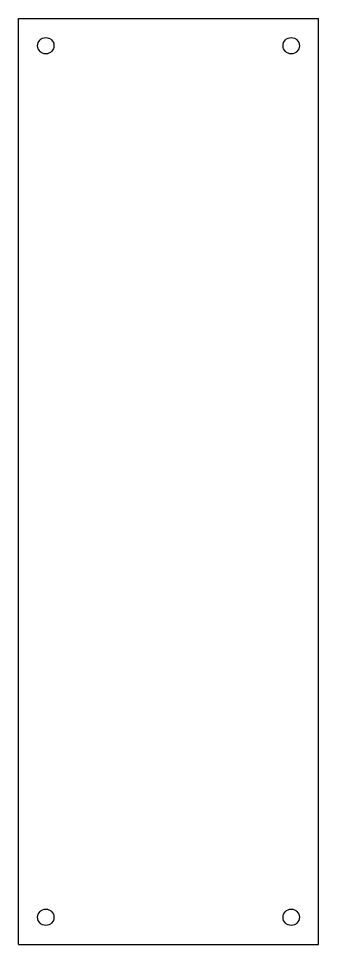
# Model space of a CAD drawing. Header units: millimetres. Extents: x 34 to 5984, y -3597 to 314.
# Drawn here: x 4564.7 to 4619.7, y -252.4 to -82.4 of the extents above; entities that cross this region are included whole.
import ezdxf

# ---------------------------------------------------------------- set-up
doc = ezdxf.new("R2010")
doc.units = ezdxf.units.MM

msp = doc.modelspace()

# ---------------------------------------------------------------- linework, layer by layer
for p, q in [((4564.69, -252.433), (4564.69, -82.433)), ((4564.69, -82.433), (4619.69, -82.433)), ((4619.69, -252.433), (4619.69, -82.433)), ((4564.69, -252.433), (4619.69, -252.433))]:
    msp.add_line(p, q)
at = {"color": 1}
for centre in [(4569.69, -87.433), (4614.69, -87.433), (4569.69, -247.433), (4614.69, -247.433)]:
    msp.add_circle(centre, 1.5, dxfattribs=at)

doc.saveas('drawing.dxf')
